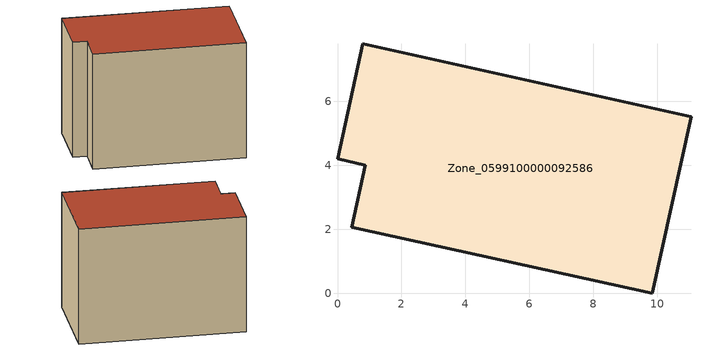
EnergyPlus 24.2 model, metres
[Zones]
Zone_0599100000092586
 floor ground (C_G): 11.05,5.52 9.84,0 0.45,2.07 0.87,4 0,4.2 0.79,7.8 z0
 wall outside (C_F): 9.84,0 11.05,5.52 0.79,7.8 0,4.2 0.87,4 0.45,2.07 9.84,0 z0:7.78
 roof outside (C_R): 0.45,2.07 9.84,0 11.05,5.52 0.79,7.8 0,4.2 0.87,4 z7.78
[BUILDING]
Pand.0599100000092586: North Axis=0; Terrain=City; Loads Convergence Tolerance Value=0.04; Temperature Convergence Tolerance Value=0.4; Solar Distribution=FullExterior; Maximum Number of Warmup Days=25; Minimum Number of Warmup Days=1
[Site:Location]
Rotterdam.The.Hague.AP_ZH_NLD Design_Conditions: Latitude=51.96; Longitude=4.45; Time Zone=1; Elevation=-4.5
[SITE:GROUNDTEMPERATURE:BUILDINGSURFACE]
18, 18, 18, 18, 18, 18, 18, 18, 18, 18, 18, 18
[MATERIAL] Thermal Absorptance=0.9; Solar Absorptance=0.7; Visible Absorptance=0.7
Name | Roughness | Thickness | Conductivity | Density | Specific Heat
G.TC.1975-1991 | MediumSmooth | 0.15 | 0.288461 | 540 | 1210
F.TC.1975-1991 | Rough | 0.3 | 0.230769 | 1920 | 840
R.TC.1975-1991 | MediumRough | 0.2 | 0.153846 | 1500 | 1000
[CONSTRUCTION]
C_G: G.TC.1975-1991
C_F: F.TC.1975-1991
C_R: R.TC.1975-1991
[ZONE]
Zone_0599100000092586: Type=1; Multiplier=1; Ceiling Height=Autocalculate; Volume=Autocalculate; Floor Area=autocalculate; Part of Total Floor Area=Yes
[ZONEINFILTRATION:DESIGNFLOWRATE]
Infil_Zone_0599100000092586: Zone or ZoneList or Space or SpaceList=Zone_0599100000092586; Schedule=AlwaysOn; Design Flow Rate Calculation Method=Flow/Area; Flow Rate per Floor Area=0.003; Constant Term Coefficient=1; Temperature Term Coefficient=0; Velocity Term Coefficient=0; Velocity Squared Term Coefficient=0
[HVACTEMPLATE:ZONE:IDEALLOADSAIRSYSTEM]
Zone_0599100000092586: Maximum Heating Supply Air Temperature=50; Minimum Cooling Supply Air Temperature=13; Maximum Heating Supply Air Humidity Ratio=0.0156; Minimum Cooling Supply Air Humidity Ratio=0.0077; Heating Limit=NoLimit; Cooling Limit=NoLimit; Dehumidification Control Type=ConstantSensibleHeatRatio; Cooling Sensible Heat Ratio=0.7; Dehumidification Setpoint=60; Humidification Control Type=None; Humidification Setpoint=30; Outdoor Air Method=None; Outdoor Air Flow Rate per Person=0.00944; Outdoor Air Flow Rate per Zone Floor Area=0; Outdoor Air Flow Rate per Zone=0; Demand Controlled Ventilation Type=None; Outdoor Air Economizer Type=NoEconomizer; Heat Recovery Type=None; Sensible Heat Recovery Effectiveness=0.7; Latent Heat Recovery Effectiveness=0.65
[ZONECONTROL:THERMOSTAT]
ThermostatControl_Zone_0599100000092586: Zone or ZoneList=Zone_0599100000092586; Control Type Schedule=DualSetpointControlType; Control 1=Thermostat_Zone_0599100000092586; Temperature Difference Between Cutout And Setpoint=0
[THERMOSTATSETPOINT:DUALSETPOINT]
Thermostat_Zone_0599100000092586: Heating Setpoint Temperature Schedule=HeatingSetpoint_Zone_0599100000092586; Cooling Setpoint Temperature Schedule=CoolingSetpoint_Zone_0599100000092586
[SCHEDULE:COMPACT]
HeatingSetpoint_Zone_0599100000092586: Through: 12/31, For: AllDays, Until: 24:00, 21
CoolingSetpoint_Zone_0599100000092586: Through: 12/31, For: AllDays, Until: 24:00, 24
DualSetpointControlType: Through: 12/31, For: AllDays, Until: 24:00, 4
AlwaysOn: Through: 12/31, For: AllDays, Until: 24:00, 1
